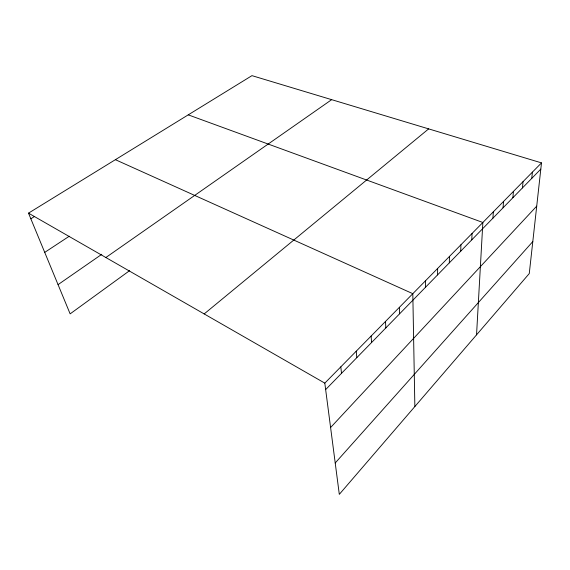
<?xml version="1.0" encoding="UTF-8"?>
<svg xmlns="http://www.w3.org/2000/svg" width="570" height="570" viewBox="0 0 570 570"><rect width="100%" height="100%" fill="white"/><g stroke="black" fill="none" stroke-linecap="round" stroke-linejoin="round"><path stroke-width="0.85" d="M437.568 274.911L437.625 268.463M449.317 262.87L449.459 256.436M460.71 251.192L460.93 244.772M471.768 239.863L472.06 233.465M476.541 334.854L482.861 222.485L188.25 114.855M492.922 218.182L493.342 211.833M503.046 207.808L503.531 201.481M512.886 197.726L513.42 191.42M522.455 187.922L523.046 181.645M531.76 178.389L532.401 172.133M541.5 162.885L529.266 273.572L339.307 494.354L324.807 383.133L541.5 162.885L251.961 75.646L28.5 213.144L70.139 313.863L129.618 270.643M335.217 462.982L532.808 241.566M330.593 427.529L536.719 206.141M325.648 389.595L540.809 169.112M204.181 313.928L428.647 128.884M105.856 257.526L331.662 99.665M58.055 284.637L101.788 254.306M44.724 252.382L69.305 236.208M30.83 218.78L34.478 216.514M115.389 159.686L412.808 293.685L414.86 406.538M28.5 213.144L324.807 383.133M340.81 366.866L341.508 373.343M356.243 351.184L356.806 357.668M371.127 336.051L371.569 342.534M385.505 321.444L385.833 327.928M399.392 307.33L399.606 313.806M425.42 280.875L425.441 287.33"/></g></svg>
